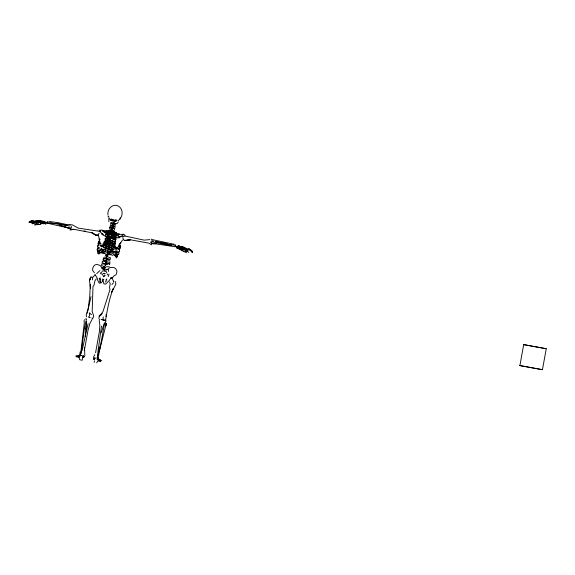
<?xml version="1.0" encoding="UTF-8"?>
<svg xmlns="http://www.w3.org/2000/svg" width="575" height="575" viewBox="0 0 575 575"><rect width="100%" height="100%" fill="white"/><g stroke="black" fill="none" stroke-linecap="round" stroke-linejoin="round"><path stroke-width="0.86" d="M89.441 315.776L89.456 312.764L91.461 314.712M110.587 223.402L113.095 223.833L113.361 224.372L112.743 223.625L113.39 222.194L113.074 226.011L115.23 226.241L113.397 226.162L113.059 227.987L114.712 229.087L114.576 229.835M179.932 248.472L178.207 248.263L178.408 246.804L184.18 248.35L187.601 249.708L187.594 250.599L188.083 250.269L185.869 249.543M113.498 232.588L114.784 231.977L113.498 232.588L113.512 231.747L114.784 231.977L115.834 232.875L116.402 234.37L113.57 234.866M114.935 245.568L115.726 236.749L116.617 234.607M84.518 347.609L84.827 355.781M105.606 320.052L105.592 320.397C107.281 309.796 109.221 298.885 113.196 288.672L111.528 292.488L115.927 284.1L115.223 281.463M93.545 358.232L93.502 359.238L94.278 359.533M103.205 316.818L103.069 319.326L101.718 319.585M111.241 231.89L111.378 229.403L111.241 231.89L111.507 230.46L109.343 230.244L112.369 231.179L114.339 231.157L112.24 230.589L111.435 230.891M86.545 320.879L86.027 329.798L86.538 324.753M98.469 243.929L98.411 244.893L98.267 243.009L99.834 243.117L99.705 242.571M110.062 261.215L107.374 259.332L109.185 258.994M108.812 221.77L109.049 218.112M105.764 235.7L105.98 232.667M120.297 247.027L120.225 247.99L118.737 246.56L119.047 246.1L120.297 247.027L119.693 248.989L114.152 247.796L113.692 246.984L114.439 245.144L112.384 244.346M99.64 247.854L97.484 247.243L97.657 246.301L99.195 244.785L102.314 245.583L102.372 244.778L104.535 244.418L107.331 244.936M105.98 316.566L106.152 314.403M107.92 214.899C107.309 209.746 110.989 204.743 116.481 205.304C121.72 206.691 123.517 212.721 121.066 217.321M106.49 256.615L106.21 259.706L106.512 258.082L103.27 258.161L106.512 258.082M47.308 222.676L47.416 221.67L47.2 223.251M110.235 225.328L112.355 225.752M85.122 336.375L86.552 324.063M80.687 353.409L84.345 322.503L83.957 320.742M114.964 245.087L112.729 243.656L112.844 242.715L111.14 243.139M81.111 353.668L84.187 329.813L85.962 320.979M119.693 248.989L119.859 247.832M97.714 353.373L101.509 326.075M113.261 238.151L113.325 237.727M98.922 318.723L99.302 316.099L101.186 314.187L99.159 316.243L102.012 313.217L101.142 314.712M35.672 222.475L43.837 221.849L43.851 223.732L40.372 223.258M43.851 223.732L43.837 221.849M97.606 359.274L97.851 357.715M116.466 256.328L117.494 256.802L116.351 257.054L115.942 254.783L117.832 254.624L114.332 251.606L114.497 251.196M37.598 220.642L43.822 221.432L43.563 223.704L40.178 222.87M109.732 264.198L106.418 262.825L109.732 264.198L109.99 262.603L107.496 261.798M107.669 269.143L107.583 269.646L102.257 268.669M111.787 248.723L112.01 247.372M112.405 244.95L112.65 243.484L111.068 242.894M115.712 223.603L115.625 224.113L113.8 223.891L114.03 222.036M108.567 271.508L108.618 268.446L110.738 267.375L114.001 267.555L115.654 268.611L116.962 271.098L116.502 273.643L115.978 274.749L113.591 276.237L112.571 277.718M98.347 251.713L97.182 250.003L97.398 248.738L97.419 250.535L98.347 251.713L98.145 250.887L102.379 249.421L102.379 248.982M102.961 275.475L103.773 276.748L103.888 276.086M115.029 227.341L114.878 228.225L113.059 227.987M104.456 324.35L99.252 352.051M107.266 254.021L106.785 256.651L108.071 249.507L107.719 251.462M107.46 252.978L107.654 251.85M98.648 355.458L98.95 353.754M106.54 262.15L106.785 260.784M106.289 243.836L108.869 245.058L109.185 243.326L108.078 249.421L108.761 249.543L109.48 245.618L109.063 247.847L108.38 247.724L108.797 245.496M111.665 227.822L109.767 227.916L109.581 228.922L111.701 229.396L111.917 228.21L111.665 229.562L112.434 229.526M107.173 256.579L107.489 254.833M111.722 231.438L112.197 228.828M95.572 352.741L99.295 332.213L99.885 325.443L99.259 320.591M97.815 356.371L99.554 346.732M519.893 365.578L523.696 344.619L546.25 348.73L542.448 369.696L519.893 365.578L542.448 369.696M84.302 350.685L88.04 330.165L89.851 323.61L92.122 319.29M111.672 227.729L109.875 227.305L110.033 226.435L111.996 226.025M111.212 230.963L110.903 232.638L109.099 232.113L111.766 233.069L112.578 232.652M110.328 237.065L109.092 243.771L109.573 241.198M109.509 241.471L109.962 239.071M110.709 238.819L111.011 237.188L109.775 243.901L110.256 241.32M110.192 241.593L110.644 239.193M110.551 234.564L108.423 234.528L108.229 235.477L110.407 236.62L110.939 237.525L111.435 234.859L113.627 234.737L113.8 233.752L112.01 233.119L112.369 231.179L112.844 231.215M104.542 253.438L107.281 254.696M110.939 237.525L111.37 235.24L111.011 233.357M106.123 264.399L106.526 262.25M107.971 241.421L108.193 240.271L108.905 240.034M112.872 224.983L113.095 223.833M106.663 261.532L106.332 263.264L105.75 262.286M105.254 249.478L105.333 249.09M108.761 249.543L108.503 247.135M181.319 248.968L177.905 248.192L178.142 247.013L178.588 246.431L185.847 249.471L187.493 250.686M178.588 246.431L177.905 248.192M105.548 247.588L105.822 246.244M184.978 247.782L178.775 246.05L178.609 247.703M119.154 245.209L119.392 244.123M43.405 223.1L43.722 221.662L33.688 221.023M43.563 223.704L43.722 221.662M80.141 356.105L80.478 354.552M91.03 296.693L87.242 313.152M107.518 243.462L107.777 242.298M523.696 344.619L546.25 348.73M82.081 350.52L88.104 323.632M116.632 220.34L115.956 221.131L115.266 220.994M175.073 245.985L175.317 245.007L169.927 244.893L155.228 241.407M80.198 351.864L79.544 355.803L80.363 354.717M94.494 359.562L94.048 359.397M108.222 276.532L109.042 274.21M97.994 243.937L98.267 243.009M94.113 362.387L94.602 360.741M175.317 245.007L175.26 246.517L174.584 246.697L151.958 243.283M101.301 332.587L103.938 324.056L106.145 320.9M92.898 318.342L93.725 315.97L92.173 311.42L92.992 286.465L93.998 285.243L94.868 280.967L96.269 278.803M109.638 231.883L109.918 231.092L108.639 230.855L109.638 231.883L108.639 230.855M112.032 231.675L112.75 229.655M101.229 243.879L98.814 243.232L99.252 242.053M104.384 252.77L104.154 253.352L102.465 253.69M117.76 252.806L118.385 251.433L115.97 250.772L115.036 251.304L117.76 252.806L119.14 252.698L118.543 254.394L117.142 254.897L117.832 254.624M106.109 238.043L106.569 237.037L108.718 237.36M120.879 242.83L119.729 243.793M120.038 219.14L120.47 218.213L118.932 219.916M101.293 273.233L101.718 272.342M84.698 320.246L85.035 319.211M106.145 249.112L106.663 248.055L107.281 248.4L102.364 251.088L102.508 249.873L106.663 248.055M117.142 248.594L116.711 249.442L111.572 248.35L113.297 251.333M93.387 357.341L94.782 354.646M111.018 253.007L108.459 252.633L108.97 252.554L107.848 254.646L107.173 254.452M113.57 281.628L113.828 281.161M100.683 315.488L103.112 311.204L109.983 289.57L109.502 287.414L110.17 283.755L109.624 281.966M97.182 250.003L98.339 247.976L98.62 249.018M94.084 358.175L94.329 357.758M105.038 256.414L106.282 254.287M98.239 242.032L98.807 241.083L98.814 243.232M116.689 257.197L117.688 255.544L116.021 254.962L116.883 253.978M118.313 220.872L118.579 220.433M109.358 246.244L110.414 244.504M111.737 220.527L110.63 220.117L111.104 219.334L110.544 219.291M94.422 359.03L94.875 358.333M99.195 233.155L98.253 234.593L100.345 243.778M111.14 219.398L112.06 219.269M98.807 360.906L99.252 360.252M107.259 236.26L107.726 235.577L109.523 236.886M107.144 274.922L107.927 274.117M109.494 251.246L110.328 251.117L110.429 252.267L112.513 253.208L114.324 255.595L114.856 254.833M117.128 256.328L117.688 255.544M96.657 362.818L97.951 361.014L98.232 359.052L96.995 359.583M103.773 276.748L104.485 275.756M93.991 358.203L96.42 358.045M177.122 247.221L178.624 245.877M178.408 246.804L178.789 246.301L188.384 249.241L190.792 250.492L191.252 251.34M178.207 248.263L178.581 247.76M118.249 222.051L117.056 223.61L114.303 223.653M100.345 272.737L100.754 273.757M100.359 230.518L99.892 231.107L101.329 233.062L103.392 234.571M122.489 240.019L117.983 246.998L116.653 247.94M106.397 247.034L107.18 246.05M100.072 252.36L98.145 250.887L100.072 252.36L98.153 253.812L97.743 251.908L99.432 251.936L98.979 250.714M103.816 279.227L103.026 280.176L103.478 282.533L104.01 283.942L105.663 284.1L109.25 280.543L111.205 277.473L110.781 278.444L112.017 277.768M77.984 357.14L78.523 356.5M113.606 231.488L112.276 232.968L112.801 233.306M92.719 277.438L95.019 274.879M105.498 250.492L105.592 251.39L103.593 252.195L103.306 251.527L100.553 252.224L98.864 254.085L98.612 253.273M111.895 284.532L113.512 282.771M69.884 228.807L70.639 228.016L69.302 228.261M105.29 282.117L106.152 281.232M112.887 221.828L110.716 222.69M114.102 222.245L114.921 221.447M96.715 273.592L99.892 270.645M101.789 268.87L105.592 265.334M108.251 233.572L106.397 232.257L107.583 231.2L106.936 230.568M79.681 355.566L79.12 357.6L79.652 359.727L82.268 360.23L83.03 356.169M108.891 248.882L111.586 249.55M115.834 232.875L116.502 232.307M113.052 231.279L113.627 230.812M99.123 278.911L100.373 277.912M105.577 267.476L104.686 268.187L104.851 267.346L104.578 268.863L101.646 267.526M101.25 251.376L103.536 249.572M108.97 252.554L108.416 252.964L110.702 254.56M105.656 280.255L106.734 279.472M99.216 319.894L99.878 319.42M100.517 250.312L101.753 249.421M101.926 271.508L103.018 270.732M104.593 245.324L105.743 245.654L107.489 244.447M106.023 270.085L106.972 269.754M118.407 237.475L122.928 235.312M120.125 218.018L120.642 217.702M69.848 225.091L72.033 224.696L78.272 228.117L97.254 230.985M82.369 357.24L83.181 357.513L84.151 356.974M36.398 223.847L34.306 224.99L39.934 224.401M110.709 244.361L111.442 243.987M104.449 241.306L107.856 239.825L108.251 241.011M33.142 220.354L28.807 222.259M109.487 240.372L106.828 241.744L109.257 242.902M100.079 239.387L99.245 239.703L99.188 238.869M113.397 234.607L115.848 233.213L117.228 233.486M106.375 243.419L109.121 242.391M178.027 247.509L178.473 247.336M105.98 245.367L108.064 244.641M84.532 356.478L83.734 356.752L83.454 355.558M99.763 360.353L100.467 360.108L99.849 359.655M31.23 220.994L29.541 221.562L31.963 221.397M112.333 241.694L113.649 241.248L115.108 243.175M103.593 252.195L100.79 253.129L100.553 252.224M110.422 224.3L112.42 223.639L112.635 224.257L112.226 223.517M107.884 237.166L110.213 236.397M104.657 323.438L105.922 323.021L106.404 324.839L105.426 326.348L106.282 323.711L97.98 356.565L98.555 358.85M105.11 238.934L107.202 238.251M109.732 251.311L110.328 251.117M104.909 251.289L106.986 250.643M32.049 223.833L36.038 222.662L44.038 222.547M116.222 239.178L113.333 239.466M29.692 222.604L33.523 221.432L35.226 221.742M117.163 220.498L114.597 220.074M105.347 232.243L103.974 232.645L108.646 232.393M112.686 237.137L115.683 236.972M80.687 355.019L78.272 355.853L78.495 356.327M69.978 229.993L73.722 229.296L91.202 232.652L96.377 235.427L97.98 235.089L95.155 234.816L91.921 232.508M105.556 236.792L106.734 236.498L108.215 237.116M72.766 229.26L70.754 229.734L73.722 229.296M111.054 244.871L115.496 246.905L118.543 249.37L119.578 249.14L119.392 251.268L119.578 249.14M102.314 245.583L105.929 244.864L104.535 244.418M110.335 240.86L113.023 240.372L113.225 239.128L111.068 238.23M103.737 247.768L106.102 247.351L105.743 245.654M151.369 242.743L151.807 243.75L151.29 244.828L148.939 243.153L130.489 239.818L124.689 240.573L130.547 239.71L124.689 240.573L123.316 239.696M107.482 231.2L110.019 230.834L110.731 232.688M32.416 221.662L30.245 221.972L33.832 221.483L43.88 222.266M115.704 237.719L116.969 237.554M108.402 251.584L111.306 251.232M115.201 233.781L113.203 234.018L115.158 233.249L117.94 234.952L117.954 236.217M100.754 281.06L99.978 281.153L100.359 282.591L99.59 278.695M103.687 242.787L108.122 242.592M77.797 355.954L79.724 355.882M107.151 244.591L105.685 244.734L103.04 243.376M149.816 239.617L144.181 240.142L125.422 236.124M114.597 237.238L112.377 237.432L115.266 238.05M109.94 243.024L112.621 242.801L112.858 241.414L110.961 240.616M114.576 223.84L113.692 223.905L114.13 223.912M109.192 247.193L112.082 246.97M120.843 236.62L124.753 236.318L125.106 235.613L123.632 234.463M88.687 317.364L89.269 317.321M104.657 241.277L108.107 241.033M31.093 221.476L29.497 221.583L32.976 220.699M37.749 224.487L40.933 224.272M113.915 232.99L112.01 233.119L111.708 234.78L113.692 235.491L113.505 236.605L111.09 236.742M103.737 242.061L108.107 241.787M116.84 237.863L119.959 237.683M31.984 223.531L34.04 223.431M178.121 246.215L175.526 246.344L176.202 247.034M156.422 243.584L153.216 243.944L150.643 242.585L151.412 240.853L153.273 241.435M109.926 238.014L107.575 238.093L107.273 239.588L109.653 240.731M158.93 242.542L160.497 242.506M43.822 221.432L37.238 220.865M185.15 249.751L187.601 249.708M45.907 223.265L46.733 222.848L44.031 221.325M104.535 243.333L107.489 243.297M191.64 252.166L192.589 252.152L189.312 249.025M79.192 356.083L76.087 355.968L76.238 356.96M115.74 219.938L116.445 219.938M102.12 230.891L106.44 231.797M111.73 241.759L114.935 241.809M106.044 266.778L109.43 266.836M110.853 232.911L108.941 232.868L108.74 233.845L111.363 235.211M115.359 220.39L115.956 220.405L115.956 221.131L114.597 220.879M70.121 224.688L66.959 224.602L58.248 222.705L48.882 221.447M30.245 221.972L36.915 222.798M35.722 220.714L43.786 221.54L40.293 221.26M112.628 235.822L115.014 235.93L114.95 235.06L113.864 234.945M108.459 233.953L105.958 233.831L105.965 234.463L109.308 235.218M108.948 254.711L110.68 254.79M105.937 261.395L102.436 261.223L102.106 262.804L105.282 263.709M105.965 231.114L107.583 231.2M106.102 247.351L103.414 247.149L100.79 245.611L100.898 246.553M112.844 219.801L111.435 219.513L111.399 219.018M101.006 360.503L101.394 360.532L99.892 361.15L98.318 360.726M50.061 223.078L58.097 223.74L67.038 225.522M112.923 219.751L111.047 219.679L111.457 220.304L112.851 220.563L111.457 220.304L111.672 219.614M120.692 236.512L121.303 236.569M105.002 238.927L108.1 239.229M113.412 241.586L114.964 241.744M103.881 245.92L100.79 245.611L103.996 246.107M112.535 246.862L113.692 246.984M36.009 223.517L38.662 223.819M106.778 231.114L100.941 229.914M99.31 249.018L102.379 249.421M118.299 233.953L120.06 234.205M84.101 231.035L85.697 231.265M47.862 222.59L67.483 225.4L69.302 226.119M120.937 234.327L124.028 234.701L122.949 234.068M105.304 236.26L108.984 236.814L106.943 235.836M124.423 240.17L126.062 240.429M111.27 243.067L115.517 243.75M102.947 231.272L107.618 232.25M108.064 259.081L110.249 259.433L110.508 257.852L107.798 256.86M103.227 319.829L104.6 320.052M155.617 241.68L164.623 243.167L171.508 245.144M109.803 238.287L111.119 238.524M104.168 270.509L105.088 270.681M103.579 270.969L105.491 271.321M110.472 247.121L111.457 247.3M97.513 359.008L98.188 359.131M79.443 355.415L80.982 355.709M78.408 357.442L78.976 357.557M152.238 241.838L169.769 245.367M117.609 233.903L120.017 234.384M102.767 268.985L103.529 269.632M46.92 223.107L69.884 228.311L59.333 225.199L66.973 227.477L68.49 228.483L71.372 228.124L71.25 226.227M106.785 244.066L107.597 244.238M100.647 230.568L99.087 230.144M100.1 360.036L100.596 360.151M111.708 225.723L112.348 225.874M109.875 227.305L111.996 227.793M174.06 244.274L153.015 239.804M112.262 234.744L111.572 234.578L112.75 235.232M114.332 251.606L117.343 252.31M185.035 247.573L178.775 246.05M82.189 355.637L80.464 355.221L81.24 355.659M184.561 247.573L178.796 246.165L183.741 247.566M186.336 249.528L188.054 249.952M108.653 237.576L106.569 237.037L108.531 238.143M105.203 239.962L106.713 240.364M101.955 319.65L104.406 320.297L101.868 319.614M104.801 231.804L109.006 232.925M106.397 232.257L109.099 233.824M100.417 231.826L97.685 230.927M112.477 219.485L113.462 219.765L113.606 221.023M102.034 233.723L102.501 233.853M114.892 220.175L115.489 220.354M104.83 251.692L107.331 252.432M99.698 361.057L100.862 361.402M114.324 255.595L116.114 256.134L116.15 257.923M97.808 253.057L98.864 253.41M110.63 220.117L111.37 220.354M151.239 239.143L153.137 240.278M105.771 260.906L102.875 259.785L106.059 260.647L105.218 265.226L105.146 264.069L101.768 263.947L101.473 265.384L104.916 267.008M104.442 241.938L107.468 243.017M105.211 240.034L107.468 240.853M178.142 247.013L185.624 250.312M109.638 250.952L111.248 251.584M111.493 243.153L112.729 243.656M77.381 356.184L77.086 356.205M188.075 248.709L190.548 249.744L192.122 251.225L189.915 250.211M111.176 231.085L110.163 230.18M113.483 239.502L115.453 240.328M101.797 234.37L105.153 236.081M105.879 245.841L108.51 247.063M112.571 238.568L114.77 239.624L114.756 238.668M183.734 251.282L178.308 248.213M107.798 237.604L110.026 238.697M95.155 234.816L96.377 235.427L92.733 233.012M107.611 232.393L109.408 233.328L107.841 231.912M98.469 359.576L99.64 360.18M192.589 252.152L189.082 248.824M177.646 248.249L186.501 252.756L184.949 250.944M112.341 246.064L115.783 248.019L115.496 246.905M185.301 250.75L186.947 251.713M110.35 232.81L110.81 233.083M111.572 248.35L113.642 249.579M88.643 316.559L90.196 317.479M98.44 358.857L98.979 359.188M116.251 235.872L114.95 235.06L116.006 236.296M112.578 255.53L111.104 254.617L111.104 253.999M181.657 248.522L183.159 249.521M106.756 247.53L108.035 248.407M46.158 222.137L47.15 222.827M101.804 274.117L102.796 274.8M114.562 237.921L116.049 238.963M76.087 355.968L77.273 357.068M113.376 225.817L113.749 226.097M187.443 251.325L188.895 252.439M113.8 223.891L115.417 225.213M190.792 250.125L192.165 251.253M110.242 244.9L112.168 246.495M43.657 222.748L44.031 223.064M117.911 235.448L119.758 237.173L119.284 236.569M111.536 249.643L113.821 251.936L113.541 253.129L109.904 248.882L110.896 250.003M95.062 274.534L97.319 278.264L97.376 279.759L99.223 283.108L100.97 282.972L102.199 281.808L102.86 280.147L102.472 278.983M44.872 223.244L45.82 224.358M104.643 274.922L105.225 275.626M94.415 272.751L92.654 270.502L92.719 268.302L93.509 266.362L95.069 264.859L96.974 264.45L100.064 265.427L102.192 267.993M104.794 260.633L105.814 262.013M108.984 217.091L108.208 215.977L108.287 216.998M99.655 278.192L100.862 279.932M91.993 317.982L92.424 318.651M114.885 251.886L115.661 253.273M114.712 253.834L116.351 257.054M106.066 271.285L106.993 273.139M104.463 269.431L104.743 270.02M111.255 231.998L111.766 233.069M176.273 247.02L176.906 248.378M44.34 221.806L44.936 223.114M86.006 318.428L86.638 319.837M112.161 278.005L113.419 281.211M106.346 278.961L106.849 280.32M112.247 226.421L112.722 227.93M33.81 222.108L33.932 222.568M97.657 357.248L98.181 359.188M120.47 245.036L120.736 246.05L119.772 245.798L119.888 246.876M122.806 237.425L123.251 239.143M109.142 218.687L109.264 219.219M86.444 316.897L86.243 314.64L88.183 308.739L89.736 296.477L90.311 284.496L90.519 288.657L89.492 280.535L90.922 277.028L92.331 277.243L92.575 279.831M114.109 236.742L114.224 237.525M101.293 248.012L101.452 249.133M83.008 355.918L83.181 357.513M97.815 245.151L97.908 246.366M97.592 354.337L97.743 357.125M118.5 247.962L118.543 249.37M106.943 259.835L106.756 260.892L106.202 259.799L107.245 258.218L106.943 259.835M107.949 254.143L107.468 256.773L107.949 254.143M90.469 277.33L89.492 280.535L90.922 277.028L90.469 277.33M106.468 263.925L106.102 264.608L107.532 264.177L106.468 263.925M104.132 273.319L103.018 273.434L105.16 273.563L104.132 273.319"/></g></svg>
